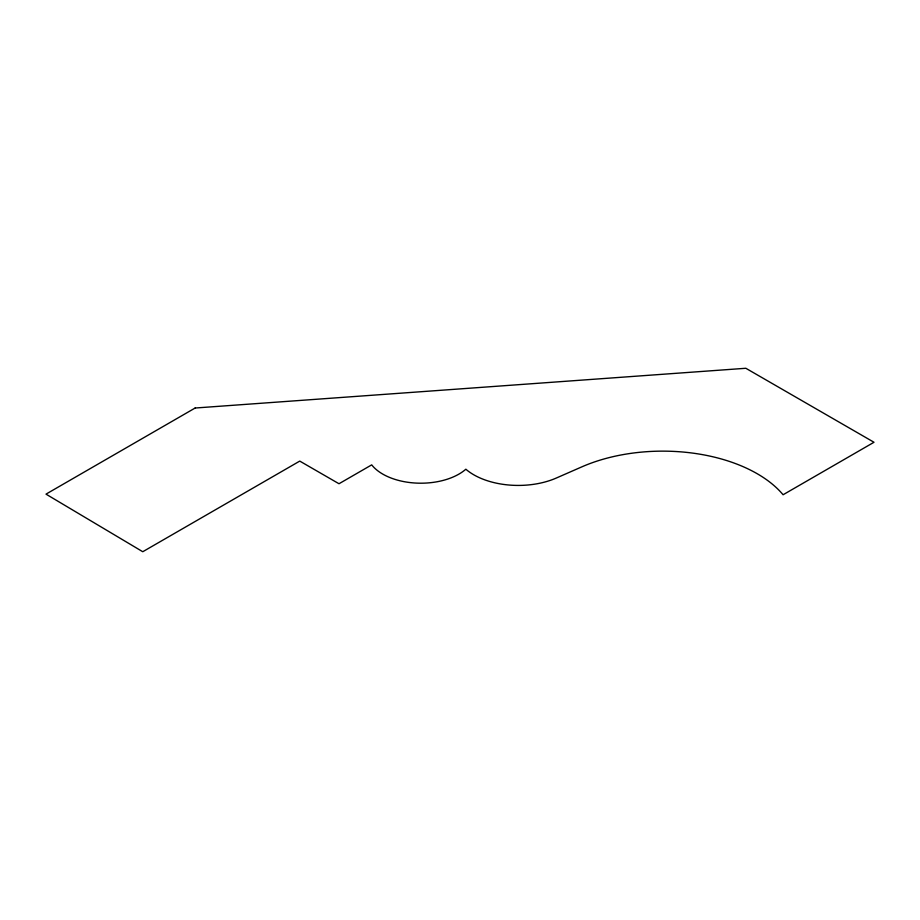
<?xml version="1.0" encoding="UTF-8"?>
<svg xmlns="http://www.w3.org/2000/svg" width="920" height="920" viewBox="0 0 920 920"><rect width="100%" height="100%" fill="white"/><g stroke="black" fill="none" stroke-linecap="round" stroke-linejoin="round"><path stroke-width="1.38" d="M195.143 408.02L46 494.132L142.761 551.724L299.759 461.092L338.997 483.747L371.703 464.864A53.912 31.13 0 0 0 416.553 483.103A53.912 31.13 0 0 0 465.853 469.211A62.951 36.34 0 0 0 556.324 478.032L581.877 466.842A133.699 77.188 0 0 1 783.092 494.753L874 442.267L745.844 368.276L195.143 408.02"/></g></svg>
